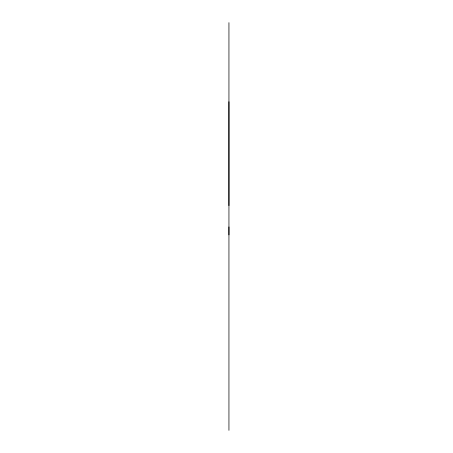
<?xml version="1.0" encoding="UTF-8"?>
<svg xmlns="http://www.w3.org/2000/svg" width="453" height="453" viewBox="0 0 453 453"><rect width="100%" height="100%" fill="white"/><g stroke="black" fill="none" stroke-linecap="round" stroke-linejoin="round"><path stroke-width="0.68" d="M228.941 234.886L228.941 226.908M228.941 205.628L228.941 101.738M228.941 22.65L228.941 430.35"/></g></svg>
